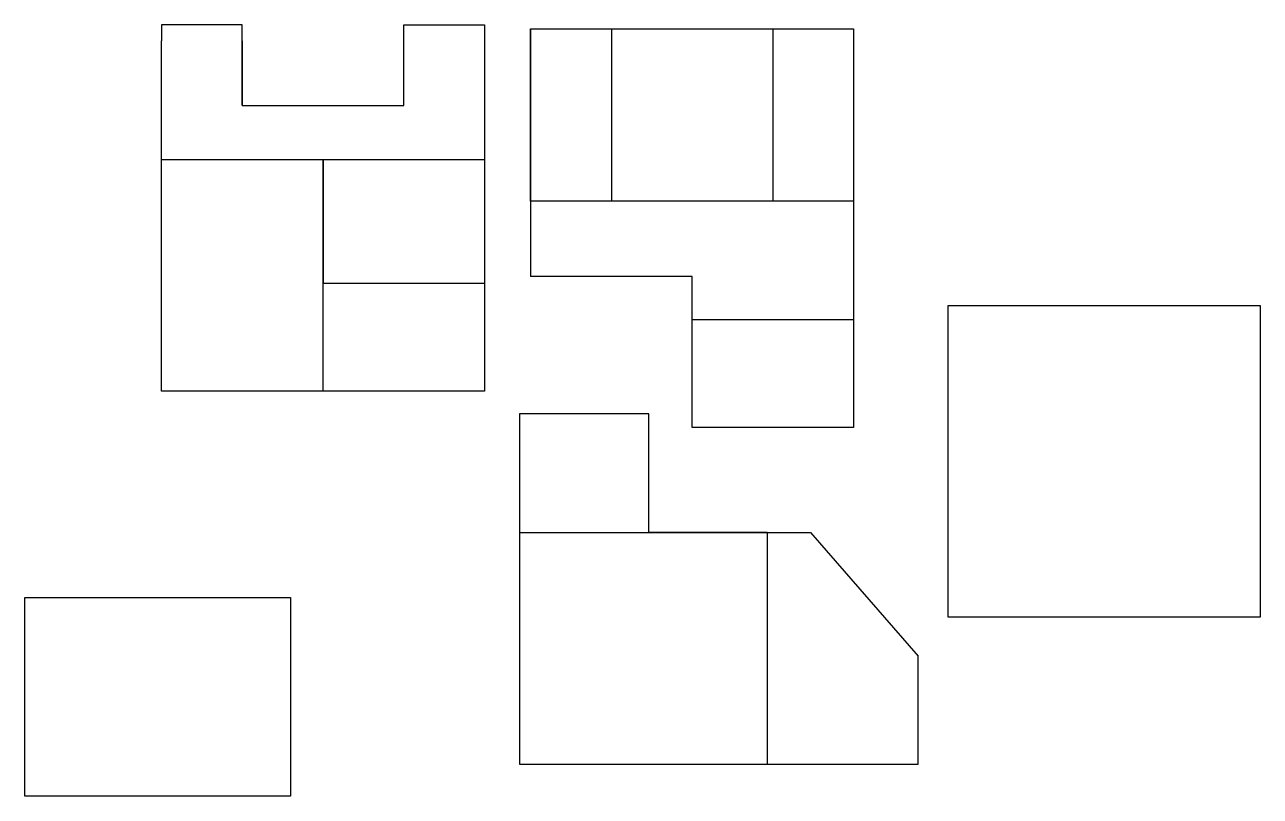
# Model space of a CAD drawing. Header units: metres. Extents: x -25 to 205, y 33 to 176.
import ezdxf

# ---------------------------------------------------------------- set-up
doc = ezdxf.new("R2010")
doc.units = ezdxf.units.M
doc.header["$MEASUREMENT"] = 0
picture_1 = doc.add_image_def('image1.png', size_in_pixel=(560, 418))
picture_2 = doc.add_image_def('image2.png', size_in_pixel=(490, 489))

msp = doc.modelspace()

# ---------------------------------------------------------------- linework, layer by layer
for p, q in [((15.88, 176.01), (0.88, 176.01)), ((0.88, 176.01), (0.88, 173.01)), ((15.88, 161.01), (15.88, 176.01)), ((45.88, 161.01), (45.88, 176.01)), ((45.88, 176.01), (60.88, 176.01)), ((60.88, 176.01), (60.88, 151.01)), ((69.43, 175.25), (84.43, 175.25)), ((69.43, 143.25), (69.43, 175.25)), ((69.43, 175.25), (69.43, 129.25)), ((84.43, 175.25), (84.43, 143.25)), ((84.43, 175.25), (114.43, 175.25)), ((114.43, 175.25), (114.43, 143.25)), ((114.43, 175.25), (129.43, 175.25)), ((129.43, 175.25), (129.43, 143.25)), ((129.43, 175.25), (129.43, 101.25)), ((0.88, 151.01), (0.88, 173.01)), ((15.88, 173.01), (15.88, 161.01)), ((15.88, 161.01), (45.88, 161.01)), ((0.88, 108.01), (0.88, 151.01)), ((0.88, 151.01), (30.88, 151.01)), ((30.88, 151.01), (30.88, 128.01)), ((30.88, 128.01), (30.88, 151.01)), ((30.88, 151.01), (60.88, 151.01)), ((60.88, 151.01), (60.88, 128.01)), ((84.43, 143.25), (69.43, 143.25)), ((114.43, 143.25), (84.43, 143.25)), ((129.43, 143.25), (114.43, 143.25)), ((129.43, 143.25), (129.43, 121.25)), ((99.43, 129.25), (69.43, 129.25)), ((99.43, 121.25), (99.43, 129.25)), ((30.88, 108.01), (30.88, 128.01)), ((30.88, 128.01), (60.88, 128.01)), ((60.88, 128.01), (60.88, 108.01)), ((129.43, 121.25), (99.43, 121.25)), ((99.43, 101.25), (99.43, 121.25)), ((30.88, 108.01), (0.88, 108.01)), ((60.88, 108.01), (30.88, 108.01)), ((67.39, 103.77), (67.39, 38.77)), ((91.39, 103.77), (67.39, 103.77)), ((91.39, 81.77), (91.39, 103.77)), ((129.43, 101.25), (99.43, 101.25)), ((67.39, 81.77), (99.39, 81.77)), ((113.39, 81.77), (91.39, 81.77)), ((99.39, 81.77), (121.39, 81.77)), ((113.39, 81.77), (113.39, 38.77)), ((121.39, 81.77), (141.39, 58.77)), ((141.39, 38.77), (141.39, 58.77)), ((67.39, 38.77), (113.39, 38.77)), ((67.39, 38.77), (141.39, 38.77))]:
    msp.add_line(p, q)

# ---------------------------------------------------------------- pictures from other files: only their frames are drawn
image = msp.add_image(picture_2, insert=(147.01, 66.06), size_in_units=(57.95, 57.83))
image.dxf.flags = 7
image = msp.add_image(picture_1, insert=(-24.54, 32.79), size_in_units=(49.4, 36.87))
image.dxf.flags = 7

doc.saveas('drawing.dxf')
